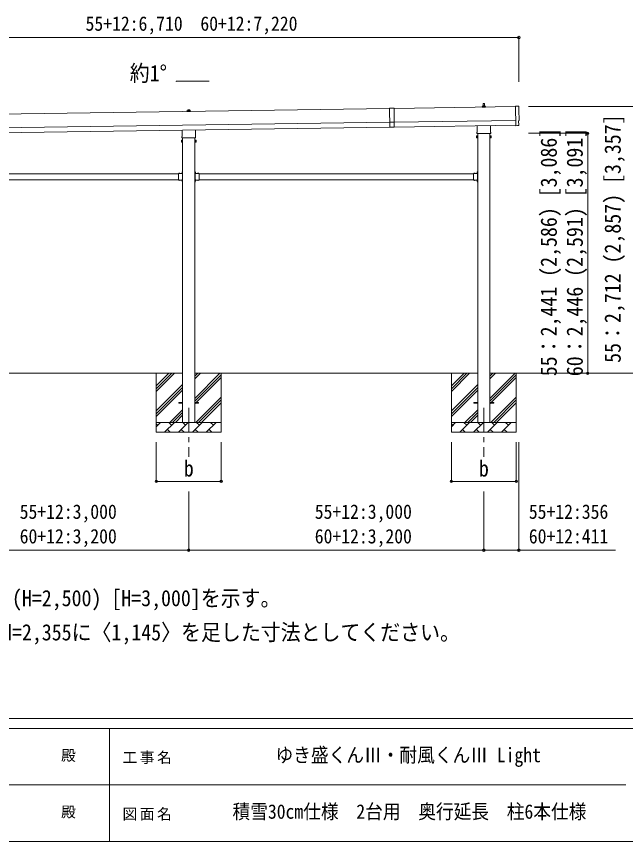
# Model space of a CAD drawing. Units: millimetres at full size, sheet at 1:50; details may follow other scales. Extents: x -14053 to 14053, y -9700 to 9700.
# Drawn here: x -1694 to 4497, y -9700 to -1311 of the extents above; entities that cross this region are included whole.
import ezdxf
from ezdxf.enums import TextEntityAlignment as Align

# ---------------------------------------------------------------- set-up
doc = ezdxf.new("R2010")
doc.units = ezdxf.units.MM
doc.header["$LTSCALE"] = 50
doc.header["$PDMODE"] = 32
doc.header["$PDSIZE"] = 25
doc.linetypes.add('CHAIN1', pattern=[8, 5, -1, 1, -1])
doc.linetypes.add('USER3', pattern=[4, 3, -1])
for name, color, linetype, lineweight in [('0-1_壁線', 7, 'CHAIN1', 9), ('0-2_建具', 4, 'Continuous', 13), ('0-3_階段', 7, 'Continuous', 9), ('0-7_ハッチ', 7, 'Continuous', 13), ('0-8_外構', 6, 'Continuous', 5), ('0-D_記号', 7, 'Continuous', 9), ('F-0_ﾚｲﾔ240', 7, 'Continuous', 9)]:
    doc.layers.add(name, color=color, linetype=linetype, lineweight=lineweight)
doc.styles.add('ＭＳ ゴシック', font='')
doc.styles.get('ＭＳ ゴシック').set_extended_font_data('MS Gothic')

msp = doc.modelspace()

# ---------------------------------------------------------------- linework, layer by layer
at = {"layer": '0-1_壁線'}
for p, q in [((57.17, -5289.03), (57.17, -5789.03)), ((3057.17, -5289.03), (3057.17, -5789.03))]:
    msp.add_line(p, q, dxfattribs=at)
at = {"layer": '0-2_建具'}
for p, q in [((264.54, -1968.67), (-71.46, -1973.47)), ((2099.41, -2245.58), (-3265.55, -2322.23)), ((47.17, -2266.13), (47.17, -2261.91)), ((48.17, -2261.91), (66.17, -2261.91)), ((67.17, -2266.13), (67.17, -2261.91)), ((2099.39, -2244.58), (2102.13, -2436.56)), ((3379.78, -2227.29), (2144.4, -2244.94)), ((3038.92, -2234.56), (3038.92, -2226.84)), ((3075.42, -2234.56), (3038.92, -2234.56)), ((3039.31, -2226.06), (3075.04, -2226.06)), ((3039.69, -2225.87), (3046.41, -2224.24)), ((3046.79, -2224.06), (3067.56, -2224.06)), ((3047.17, -2223.27), (3047.17, -2219.06)), ((3048.17, -2219.06), (3066.17, -2219.06)), ((3051.17, -2219.06), (3051.9, -2195.53)), ((3052.9, -2194.56), (3061.45, -2194.56)), ((3062.45, -2195.53), (3063.17, -2219.06)), ((3067.17, -2223.27), (3067.17, -2219.06)), ((3074.66, -2225.87), (3067.94, -2224.24)), ((3075.42, -2234.56), (3075.42, -2226.84)), ((3379.7, -2222.21), (3382.54, -2421.04)), ((3411.38, -2223.41), (3379.7, -2222.21)), ((38.92, -2277.41), (38.92, -2269.7)), ((75.42, -2277.41), (38.92, -2277.41)), ((39.31, -2268.91), (75.04, -2268.91)), ((39.69, -2268.73), (46.41, -2267.1)), ((46.79, -2266.91), (67.56, -2266.91)), ((74.66, -2268.73), (67.94, -2267.1)), ((75.42, -2277.41), (75.42, -2269.7)), ((-3263.55, -2462.21), (2101.41, -2385.57)), ((2146.42, -2386.43), (2101.43, -2387.07)), ((2146.4, -2384.93), (3381.78, -2367.28)), ((2147.12, -2434.92), (3382.49, -2417.27)), ((2988.87, -2488.54), (2988.87, -2422.9)), ((3125.47, -2420.95), (3125.47, -2488.54)), ((3400.75, -2419.88), (3382.54, -2421.04)), ((3401.43, -2420.5), (3400.75, -2419.88)), ((3402.17, -2420.76), (3409.09, -2420.3)), ((-3262.83, -2512.21), (2102.12, -2435.57)), ((-11.13, -2531.4), (-11.13, -2465.75)), ((125.47, -2463.8), (125.47, -2531.4)), ((2147.13, -2435.92), (2102.13, -2436.56)), ((2987.17, -2497.32), (2987.17, -2491.82)), ((3125.11, -2500.82), (2989.24, -2500.82)), ((2994.67, -2500.82), (2994.67, -5439.03)), ((3119.67, -5439.03), (3119.67, -2500.82)), ((3127.17, -2491.82), (3127.17, -2497.32)), ((-16.83, -2569.67), (-16.07, -2568.36)), ((-16.83, -2569.67), (-16.83, -2586.67)), ((-16.83, -2586.67), (-16.07, -2587.99)), ((-9.83, -2568.36), (-16.07, -2568.36)), ((-9.83, -2573.27), (-16.07, -2573.27)), ((-9.83, -2583.08), (-16.07, -2583.08)), ((-9.83, -2587.99), (-16.07, -2587.99)), ((-12.83, -2540.17), (-12.83, -2534.67)), ((125.11, -2543.67), (-10.76, -2543.67)), ((-9.83, -2587.99), (-9.83, -2568.36)), ((-9.83, -2568.97), (-7.33, -2568.97)), ((-7.33, -2587.37), (-9.83, -2587.37)), ((-5.33, -2543.67), (-5.33, -5439.03)), ((119.67, -5439.03), (119.67, -2543.67)), ((119.67, -2588.67), (121.67, -2588.67)), ((124.17, -2568.97), (121.67, -2568.97)), ((121.67, -2587.37), (124.17, -2587.37)), ((124.17, -2587.99), (124.17, -2568.36)), ((124.17, -2568.36), (130.42, -2568.36)), ((124.17, -2573.27), (130.42, -2573.27)), ((124.17, -2583.08), (130.42, -2583.08)), ((124.17, -2587.99), (130.42, -2587.99)), ((127.17, -2534.67), (127.17, -2540.17)), ((131.17, -2569.67), (130.42, -2568.36)), ((131.17, -2586.67), (130.42, -2587.99)), ((131.17, -2569.67), (131.17, -2586.67)), ((2983.17, -2526.82), (2983.93, -2525.5)), ((2983.17, -2526.82), (2983.17, -2543.82)), ((2983.17, -2543.82), (2983.93, -2545.13)), ((2990.17, -2525.5), (2983.93, -2525.5)), ((2990.17, -2530.41), (2983.93, -2530.41)), ((2990.17, -2540.22), (2983.93, -2540.22)), ((2990.17, -2545.13), (2983.93, -2545.13)), ((2990.17, -2545.13), (2990.17, -2525.5)), ((2990.17, -2526.12), (2992.67, -2526.12)), ((2992.67, -2544.52), (2990.17, -2544.52)), ((3119.67, -2545.82), (3121.67, -2545.82)), ((3124.17, -2526.12), (3121.67, -2526.12)), ((3121.67, -2544.52), (3124.17, -2544.52)), ((3124.17, -2545.13), (3124.17, -2525.5)), ((3124.17, -2525.5), (3130.42, -2525.5)), ((3124.17, -2530.41), (3130.42, -2530.41)), ((3124.17, -2540.22), (3130.42, -2540.22)), ((3124.17, -2545.13), (3130.42, -2545.13)), ((3131.17, -2526.82), (3130.42, -2525.5)), ((3131.17, -2543.82), (3130.42, -2545.13)), ((3131.17, -2526.82), (3131.17, -2543.82)), ((-2838.33, -2911.03), (-47.33, -2911.03)), ((-47.33, -2908.03), (-47.33, -2974.03)), ((-47.33, -2908.03), (-7.33, -2908.03)), ((-44.23, -2907.52), (-44.23, -2908.03)), ((-11.33, -2911.03), (-5.83, -2911.03)), ((-7.83, -2892.13), (-7.33, -2892.13)), ((-7.33, -2888.03), (-5.33, -2888.03)), ((-7.33, -2888.03), (-7.33, -2908.03)), ((-5.33, -2895.03), (-7.33, -2895.03)), ((-5.33, -2901.03), (-7.33, -2901.03)), ((-7.33, -2912.03), (-7.33, -2970.03)), ((-5.83, -2911.03), (-5.83, -2971.03)), ((121.67, -2888.03), (119.67, -2888.03)), ((119.67, -2895.03), (121.67, -2895.03)), ((119.67, -2901.03), (121.67, -2901.03)), ((125.67, -2911.03), (120.17, -2911.03)), ((120.17, -2911.03), (120.17, -2971.03)), ((121.67, -2888.03), (121.67, -2908.03)), ((122.18, -2892.13), (121.67, -2892.13)), ((161.67, -2908.03), (121.67, -2908.03)), ((121.67, -2912.03), (121.67, -2970.03)), ((158.57, -2907.52), (158.57, -2908.03)), ((161.67, -2908.03), (161.67, -2974.03)), ((161.67, -2911.03), (2952.67, -2911.03)), ((2952.67, -2908.03), (2952.67, -2974.03)), ((2952.67, -2908.03), (2992.67, -2908.03)), ((2955.77, -2907.52), (2955.77, -2908.03)), ((2988.67, -2911.03), (2994.17, -2911.03)), ((2992.17, -2892.13), (2992.67, -2892.13)), ((2992.67, -2888.03), (2994.67, -2888.03)), ((2992.67, -2888.03), (2992.67, -2908.03)), ((2994.67, -2895.03), (2992.67, -2895.03)), ((2994.67, -2901.03), (2992.67, -2901.03)), ((2992.67, -2912.03), (2992.67, -2970.03)), ((2994.17, -2911.03), (2994.17, -2971.03)), ((-2838.33, -2971.03), (-47.33, -2971.03)), ((-47.33, -2974.03), (-7.33, -2974.03)), ((-44.23, -2974.54), (-44.23, -2974.03)), ((-11.33, -2971.03), (-5.83, -2971.03)), ((-7.33, -2972.03), (-11.33, -2972.03)), ((-7.83, -2978.13), (-7.33, -2978.13)), ((-7.33, -2974.03), (-7.33, -2994.03)), ((-5.33, -2981.03), (-7.33, -2981.03)), ((-5.33, -2987.03), (-7.33, -2987.03)), ((-7.33, -2994.03), (-5.33, -2994.03)), ((119.67, -2981.03), (121.67, -2981.03)), ((119.67, -2987.03), (121.67, -2987.03)), ((121.67, -2994.03), (119.67, -2994.03)), ((125.67, -2971.03), (120.17, -2971.03)), ((121.67, -2972.03), (125.67, -2972.03)), ((121.67, -2974.03), (121.67, -2994.03)), ((161.67, -2974.03), (121.67, -2974.03)), ((122.18, -2978.13), (121.67, -2978.13)), ((158.57, -2974.54), (158.57, -2974.03)), ((161.67, -2971.03), (2952.67, -2971.03)), ((2952.67, -2974.03), (2992.67, -2974.03)), ((2955.77, -2974.54), (2955.77, -2974.03)), ((2988.67, -2971.03), (2994.17, -2971.03)), ((2992.67, -2972.03), (2988.67, -2972.03)), ((2992.17, -2978.13), (2992.67, -2978.13)), ((2992.67, -2974.03), (2992.67, -2994.03)), ((2994.67, -2981.03), (2992.67, -2981.03)), ((2994.67, -2987.03), (2992.67, -2987.03)), ((2992.67, -2994.03), (2994.67, -2994.03)), ((-42.83, -5234.53), (-5.33, -5234.53)), ((-42.83, -5243.53), (-42.83, -5234.53)), ((-42.83, -5243.53), (-5.33, -5243.53)), ((119.67, -5234.53), (157.17, -5234.53)), ((119.67, -5243.53), (157.17, -5243.53)), ((157.17, -5243.53), (157.17, -5234.53)), ((2957.17, -5234.53), (2994.67, -5234.53)), ((2957.17, -5243.53), (2957.17, -5234.53)), ((2957.17, -5243.53), (2994.67, -5243.53)), ((3119.67, -5234.53), (3157.17, -5234.53)), ((3119.67, -5243.53), (3157.17, -5243.53)), ((3157.17, -5243.53), (3157.17, -5234.53))]:
    msp.add_line(p, q, dxfattribs=at)
for points in [[(2099.39, -2244.58), (2144.39, -2243.94), (2147.13, -2435.92)], [(3411.88, -2417.27), (3411.21, -2370.25), (3411.81, -2370.24)], [(121.67, -2588.67), (121.67, -2567.67), (119.67, -2567.67)], [(3121.67, -2545.82), (3121.67, -2524.82), (3119.67, -2524.82)], [(-44.23, -2907.52), (-32.43, -2907.52), (-32.43, -2908.03)], [(-7.33, -2912.03), (-11.33, -2912.03), (-11.33, -2910.03), (-7.33, -2910.03)], [(-7.83, -2892.13), (-7.83, -2903.93), (-7.33, -2903.93)], [(122.18, -2892.13), (122.18, -2903.93), (121.67, -2903.93)], [(121.67, -2912.03), (125.67, -2912.03), (125.67, -2910.03), (121.67, -2910.03)], [(158.57, -2907.52), (146.77, -2907.52), (146.77, -2908.03)], [(2955.77, -2907.52), (2967.57, -2907.52), (2967.57, -2908.03)], [(2992.67, -2912.03), (2988.67, -2912.03), (2988.67, -2910.03), (2992.67, -2910.03)], [(2992.17, -2892.13), (2992.17, -2903.93), (2992.67, -2903.93)], [(-44.23, -2974.54), (-32.43, -2974.54), (-32.43, -2974.03)], [(-7.33, -2970.03), (-11.33, -2970.03), (-11.33, -2972.03)], [(-7.83, -2978.13), (-7.83, -2989.93), (-7.33, -2989.93)], [(121.67, -2970.03), (125.67, -2970.03), (125.67, -2972.03)], [(122.18, -2978.13), (122.18, -2989.93), (121.67, -2989.93)], [(158.57, -2974.54), (146.77, -2974.54), (146.77, -2974.03)], [(2955.77, -2974.54), (2967.57, -2974.54), (2967.57, -2974.03)], [(2992.67, -2970.03), (2988.67, -2970.03), (2988.67, -2972.03)], [(2992.17, -2978.13), (2992.17, -2989.93), (2992.67, -2989.93)]]:
    msp.add_lwpolyline(points, dxfattribs=at)
for points in [[(-7.33, -2588.67), (-7.33, -2567.67), (-5.33, -2567.67), (-5.33, -2588.67)], [(2992.67, -2545.82), (2992.67, -2524.82), (2994.67, -2524.82), (2994.67, -2545.82)]]:
    msp.add_lwpolyline(points, close=True, dxfattribs=at)
at = {"layer": '0-2_建具', "linetype": 'USER3'}
for points in [[(-40.83, -2905.42), (-39.47, -2908.2), (-38.33, -2908.81)], [(-35.83, -2905.42), (-37.18, -2908.2), (-38.33, -2908.81)], [(-9.94, -2895.53), (-7.16, -2896.89), (-6.55, -2898.03)], [(-9.94, -2900.53), (-7.16, -2899.18), (-6.55, -2898.03)], [(124.29, -2895.53), (121.51, -2896.89), (120.9, -2898.03)], [(124.29, -2900.53), (121.51, -2899.18), (120.9, -2898.03)], [(150.17, -2905.42), (151.53, -2908.2), (152.67, -2908.81)], [(155.17, -2905.42), (153.82, -2908.2), (152.67, -2908.81)], [(2959.17, -2905.42), (2960.53, -2908.2), (2961.67, -2908.81)], [(2964.17, -2905.42), (2962.82, -2908.2), (2961.67, -2908.81)], [(2990.06, -2895.53), (2992.84, -2896.89), (2993.45, -2898.03)], [(2990.06, -2900.53), (2992.84, -2899.18), (2993.45, -2898.03)], [(-40.83, -2976.64), (-39.47, -2973.86), (-38.33, -2973.25)], [(-35.83, -2976.64), (-37.18, -2973.86), (-38.33, -2973.25)], [(-9.94, -2981.53), (-7.16, -2982.89), (-6.55, -2984.03)], [(-9.94, -2986.53), (-7.16, -2985.18), (-6.55, -2984.03)], [(124.29, -2981.53), (121.51, -2982.89), (120.9, -2984.03)], [(124.29, -2986.53), (121.51, -2985.18), (120.9, -2984.03)], [(150.17, -2976.64), (151.53, -2973.86), (152.67, -2973.25)], [(155.17, -2976.64), (153.82, -2973.86), (152.67, -2973.25)], [(2959.17, -2976.64), (2960.53, -2973.86), (2961.67, -2973.25)], [(2964.17, -2976.64), (2962.82, -2973.86), (2961.67, -2973.25)], [(2990.06, -2981.53), (2992.84, -2982.89), (2993.45, -2984.03)], [(2990.06, -2986.53), (2992.84, -2985.18), (2993.45, -2984.03)]]:
    msp.add_lwpolyline(points, dxfattribs=at)
at = {"layer": '0-2_建具'}
for centre, radius, start, end in [((51.26, -2262.55), 4.13, 90, 171.17633), ((48.17, -2262.91), 1, 90, 180), ((60.51, -2261.91), 4.83, 133.60282, 180), ((53.84, -2261.91), 4.83, 0, 46.39718), ((63.09, -2262.55), 4.13, 8.82367, 90), ((66.17, -2262.91), 1, 0, 90), ((3039.92, -2226.84), 1, 103.62699, 180), ((3046.17, -2223.27), 1, 283.62699, 0), ((3051.26, -2219.69), 4.13, 90, 171.17633), ((3048.17, -2220.06), 1, 90, 180), ((3052.9, -2195.56), 1, 90, 178.60509), ((3060.51, -2219.06), 4.83, 133.60282, 180), ((3053.84, -2219.06), 4.83, 0, 46.39718), ((3061.45, -2195.56), 1, 1.39491, 90), ((3063.09, -2219.69), 4.13, 8.82367, 90), ((3066.17, -2220.06), 1, 0, 90), ((3068.17, -2223.27), 1, 180, 256.37301), ((3074.42, -2226.84), 1, 0, 76.37301), ((39.92, -2269.7), 1, 103.62699, 180), ((46.17, -2266.13), 1, 283.62699, 0), ((68.17, -2266.13), 1, 180, 256.37301), ((74.42, -2269.7), 1, 0, 76.37301), ((3402.11, -2419.77), 1, 227.3164, 273.81435), ((2991.17, -2491.82), 4, 125.09963, 180), ((2991.17, -2497.32), 4, 180, 194.47751), ((2991.17, -2497.32), 4, 194.47751, 241.04498), ((3123.17, -2497.32), 4, 298.95502, 345.52249), ((3123.17, -2491.82), 4, 0, 54.90037), ((3123.17, -2497.32), 4, 345.52249, 0), ((-12.48, -2570.81), 4.34, 145.61575, 214.38425), ((-0.58, -2578.17), 16.24, 162.41205, 197.58795), ((-12.48, -2585.53), 4.34, 145.61575, 214.38425), ((-8.83, -2534.67), 4, 125.09963, 180), ((-8.83, -2540.17), 4, 180, 194.47751), ((-8.83, -2540.17), 4, 194.47751, 241.04498), ((123.17, -2540.17), 4, 298.95502, 345.52249), ((123.17, -2534.67), 4, 0, 54.90037), ((123.17, -2540.17), 4, 345.52249, 0), ((114.93, -2578.17), 16.24, 342.41205, 17.58795), ((126.83, -2570.81), 4.34, 325.61575, 34.38425), ((126.83, -2585.53), 4.34, 325.61575, 34.38425), ((2987.52, -2527.96), 4.34, 145.61575, 214.38425), ((2999.42, -2535.32), 16.24, 162.41205, 197.58795), ((2987.52, -2542.68), 4.34, 145.61575, 214.38425), ((3114.93, -2535.32), 16.24, 342.41205, 17.58795), ((3126.83, -2527.96), 4.34, 325.61575, 34.38425), ((3126.83, -2542.68), 4.34, 325.61575, 34.38425), ((-38.33, -2913.26), 8.23, 44.2189, 135.7811), ((-2.09, -2898.03), 8.23, 134.2189, 225.7811), ((-7.33, -2908.03), 2, 270, 0), ((121.67, -2908.03), 2, 180, 270), ((116.44, -2898.03), 8.23, 314.2189, 45.7811), ((152.67, -2913.26), 8.23, 44.2189, 135.7811), ((2961.67, -2913.26), 8.23, 44.2189, 135.7811), ((2997.91, -2898.03), 8.23, 134.2189, 225.7811), ((2992.67, -2908.03), 2, 270, 0), ((-38.33, -2968.8), 8.23, 224.2189, 315.7811), ((-2.09, -2984.03), 8.23, 134.2189, 225.7811), ((-7.33, -2974.03), 2, 0, 90), ((121.67, -2974.03), 2, 90, 180), ((116.44, -2984.03), 8.23, 314.2189, 45.7811), ((152.67, -2968.8), 8.23, 224.2189, 315.7811), ((2961.67, -2968.8), 8.23, 224.2189, 315.7811), ((2997.91, -2984.03), 8.23, 134.2189, 225.7811), ((2992.67, -2974.03), 2, 0, 90)]:
    msp.add_arc(centre, radius, start, end, dxfattribs=at)
for centre, major_axis, ratio, start_param, end_param in [((3411.18, -2226.4), (3, -0.04), 0.99863, 6.2683889, 7.8016218), ((8177.56, -2228.75), (-4762.89, -68.04), 0.99863, 6.268406, 6.2977043), ((3408.88, -2417.31), (2.21, -2.04), 0.9974, 5.5252311, 7.0411395), ((3411.75, -2365.84), (4.41, -0.06), 0.99863, 4.712389, 6.2976778)]:
    msp.add_ellipse(centre, major_axis=major_axis, ratio=ratio, start_param=start_param, end_param=end_param, dxfattribs=at)
at = {"layer": '0-3_階段'}
for p, q in [((-5.33, -4939.03), (-2880.33, -4939.03)), ((-272.83, -4939.03), (-272.83, -5539.03)), ((-272.83, -5124.08), (-87.77, -4939.03)), ((-272.83, -5095.8), (-116.06, -4939.03)), ((-272.83, -5067.51), (-144.34, -4939.03)), ((2994.67, -4939.03), (119.67, -4939.03)), ((119.67, -5194.13), (374.77, -4939.03)), ((119.67, -4996.14), (176.78, -4939.03)), ((119.67, -4967.86), (148.5, -4939.03)), ((387.17, -4939.03), (387.17, -5539.03)), ((2727.17, -4939.03), (2727.17, -5539.03)), ((2727.17, -5124.08), (2912.23, -4939.03)), ((2727.17, -5095.8), (2883.94, -4939.03)), ((2727.17, -5067.51), (2855.66, -4939.03)), ((4408.05, -4939.03), (3119.67, -4939.03)), ((3119.67, -5194.13), (3374.77, -4939.03)), ((3119.67, -4996.14), (3176.78, -4939.03)), ((3119.67, -4967.86), (3148.5, -4939.03)), ((3387.17, -4939.03), (3387.17, -5539.03)), ((119.67, -5222.41), (387.17, -4954.91)), ((119.67, -5250.7), (387.17, -4983.2)), ((3119.67, -5222.41), (3387.17, -4954.91)), ((3119.67, -5250.7), (3387.17, -4983.2)), ((-272.83, -5322.07), (-5.33, -5054.57)), ((-272.83, -5350.36), (-5.33, -5082.86)), ((-272.83, -5378.64), (-5.33, -5111.14)), ((2727.17, -5322.07), (2994.67, -5054.57)), ((2727.17, -5350.36), (2994.67, -5082.86)), ((2727.17, -5378.64), (2994.67, -5111.14)), ((129.33, -5439.03), (387.17, -5181.19)), ((3129.33, -5439.03), (3387.17, -5181.19)), ((157.62, -5439.03), (387.17, -5209.47)), ((185.9, -5439.03), (387.17, -5237.76)), ((3157.62, -5439.03), (3387.17, -5209.47)), ((3185.9, -5439.03), (3387.17, -5237.76)), ((-135.23, -5439.03), (-5.33, -5309.13)), ((-106.94, -5439.03), (-5.33, -5337.41)), ((-78.66, -5439.03), (-5.33, -5365.7)), ((2864.77, -5439.03), (2994.67, -5309.13)), ((2893.06, -5439.03), (2994.67, -5337.41)), ((2921.34, -5439.03), (2994.67, -5365.7)), ((-272.83, -5439.03), (387.17, -5439.03)), ((-272.83, -5481.92), (-229.93, -5439.03)), ((-188.51, -5539.03), (-88.51, -5439.03)), ((-117.06, -5467.58), (-145.62, -5439.03)), ((-47.09, -5539.03), (52.91, -5439.03)), ((24.36, -5467.58), (-4.2, -5439.03)), ((94.33, -5539.03), (194.33, -5439.03)), ((165.78, -5467.58), (137.23, -5439.03)), ((235.75, -5539.03), (335.75, -5439.03)), ((307.2, -5467.58), (278.65, -5439.03)), ((383.89, -5439.03), (387.17, -5435.75)), ((2727.17, -5439.03), (3387.17, -5439.03)), ((2727.17, -5481.92), (2770.07, -5439.03)), ((2811.49, -5539.03), (2911.49, -5439.03)), ((2882.94, -5467.58), (2854.38, -5439.03)), ((2952.91, -5539.03), (3052.91, -5439.03)), ((3024.36, -5467.58), (2995.8, -5439.03)), ((3094.33, -5539.03), (3194.33, -5439.03)), ((3165.78, -5467.58), (3137.23, -5439.03)), ((3235.75, -5539.03), (3335.75, -5439.03)), ((3307.2, -5467.58), (3278.65, -5439.03)), ((3383.89, -5439.03), (3387.17, -5435.75)), ((-258.49, -5467.58), (-272.83, -5453.24)), ((-159.96, -5510.48), (-131.4, -5539.03)), ((-18.54, -5510.48), (10.02, -5539.03)), ((122.89, -5510.48), (151.44, -5539.03)), ((264.31, -5510.48), (292.86, -5539.03)), ((2741.51, -5467.58), (2727.17, -5453.24)), ((2840.04, -5510.48), (2868.6, -5539.03)), ((2981.46, -5510.48), (3010.02, -5539.03)), ((3122.89, -5510.48), (3151.44, -5539.03)), ((3264.31, -5510.48), (3292.86, -5539.03)), ((387.17, -5539.03), (-272.83, -5539.03)), ((3387.17, -5539.03), (2727.17, -5539.03))]:
    msp.add_line(p, q, dxfattribs=at)
at = {"layer": '0-7_ハッチ', "color": 4}
for p, q in [((-71.46, -1973.47), (-71.46, -1968.67)), ((-71.46, -1968.67), (264.54, -1968.67))]:
    msp.add_line(p, q, dxfattribs=at)
at = {"layer": '0-8_外構'}
for p, q in [((3412.79, -1524.92), (-3296.56, -1524.92)), ((3412.79, -1524.92), (3412.79, -1974.92)), ((4762.79, -2226.85), (3511.79, -2226.85)), ((4112.79, -2498.32), (3512.79, -2498.32)), ((4112.79, -2498.32), (4112.79, -4939.03)), ((4762.79, -4939.03), (3511.79, -4939.03)), ((-272.83, -6038.03), (-272.83, -5638.03)), ((387.17, -6038.03), (387.17, -5638.03)), ((2727.17, -6038.03), (2727.17, -5638.03)), ((3387.17, -6038.03), (3387.17, -5638.03)), ((3412.79, -6738.03), (3412.79, -5638.03)), ((-272.83, -6038.03), (387.17, -6038.03)), ((2727.17, -6038.03), (3387.17, -6038.03)), ((57.17, -6738.03), (57.17, -6140.03)), ((3057.17, -6738.03), (3057.17, -6140.03)), ((4397.36, -6738.03), (-4281.13, -6738.03)), ((57.17, -6738.03), (-2942.83, -6738.03)), ((3057.17, -6738.03), (57.17, -6738.03)), ((3412.79, -6738.03), (3057.17, -6738.03)), ((4397.36, -6738.03), (3412.79, -6738.03))]:
    msp.add_line(p, q, dxfattribs=at)
for p in [(3412.79, -1524.92), (4112.79, -2498.32), (4112.79, -4939.03), (-272.83, -6038.03), (387.17, -6038.03), (2727.17, -6038.03), (3387.17, -6038.03), (57.17, -6738.03), (3057.17, -6738.03), (3412.79, -6738.03)]:
    msp.add_point(p, dxfattribs=at)
at = {"layer": 'F-0_ﾚｲﾔ240', "color": 5}
for p, q in [((-14053.43, -8450), (13346.57, -8450)), ((-14053.43, -8550), (8901.98, -8550)), ((-748.03, -8550), (-748.03, -9700)), ((-5748.03, -9125), (4501.97, -9125)), ((-14053.43, -9700), (13346.57, -9700))]:
    msp.add_line(p, q, dxfattribs=at)

# ---------------------------------------------------------------- texts
at = {"layer": '0-7_ハッチ', "style": 'ＭＳ ゴシック', "width": 0.9}
msp.add_text('約1°', height=165, dxfattribs=at).set_placement((-542.54, -2018.73), align=Align.BOTTOM_LEFT)
at = {"layer": '0-8_外構', "color": 7, "style": 'ＭＳ ゴシック', "width": 0.9}
for s, height, p in [('55+12:6,710\u300060+12:7,220', 146.6, (-991.89, -1499.92)), ('b', 165, (7.17, -6038.03)), ('b', 165, (3007.17, -6038.03)), ('55+12:3,000', 146.6, (-1661.58, -6463.03)), ('55+12:3,000', 146.6, (1338.42, -6463.03)), ('55+12:356', 146.6, (3514.64, -6463.03)), ('60+12:3,200', 146.6, (-1661.58, -6713.03)), ('60+12:3,200', 146.6, (1338.42, -6713.03)), ('60+12:411', 146.6, (3514.64, -6713.03))]:
    msp.add_text(s, height=height, dxfattribs=at).set_placement(p, align=Align.BOTTOM_LEFT)
for s, p in [('55：2,712 (2,857) [3,357]', (4498.27, -4832.94)), ('55：2,441 (2,586) [3,086]', (3848.27, -4968.67)), ('60：2,446 (2,591) [3,091]', (4112.79, -4968.67))]:
    msp.add_text(s, height=165, rotation=90, dxfattribs=at).set_placement(p, align=Align.BOTTOM_LEFT)
at = {"layer": '0-D_記号', "style": 'ＭＳ ゴシック', "width": 0.9}
for s, p in [('・高さ寸法は、H=2,355 (H=2,500) [H=3,000]を示す。', (-3965.88, -7357.15)), ('・〈H=3,500〉の場合、H=2,355に〈1,145〉を足した寸法としてください。', (-3965.88, -7704.51))]:
    msp.add_text(s, height=165, dxfattribs=at).set_placement(p, align=Align.BOTTOM_LEFT)
at = {"layer": 'F-0_ﾚｲﾔ240', "style": 'ＭＳ ゴシック'}
for p in [(-1240.88, -8912.5), (-1240.88, -9487.5)]:
    msp.add_text('殿', height=110, dxfattribs=at).set_placement(p, align=Align.BOTTOM_LEFT)
at = {"layer": 'F-0_ﾚｲﾔ240', "style": 'ＭＳ ゴシック', "width": 0.9}
for s, p in [('ゆき盛くんⅢ・耐風くんⅢ Light', (939.47, -8937.5)), ('積雪30cm仕様\u30002台用\u3000奥行延長\u3000柱6本仕様', (501.97, -9512.5))]:
    msp.add_text(s, height=146.6, dxfattribs=at).set_placement(p, align=Align.BOTTOM_LEFT)
at = {"layer": 'F-0_ﾚｲﾔ240', "char_height": 110, "attachment_point": 7, "style": 'ＭＳ ゴシック'}
for s, insert in [('\\T1.17;工事名', (-616.19, -8912.5)), ('\\T1.17;図面名', (-616.19, -9487.5))]:
    msp.add_mtext(s, dxfattribs=dict(at, insert=insert))

doc.saveas('drawing.dxf')
